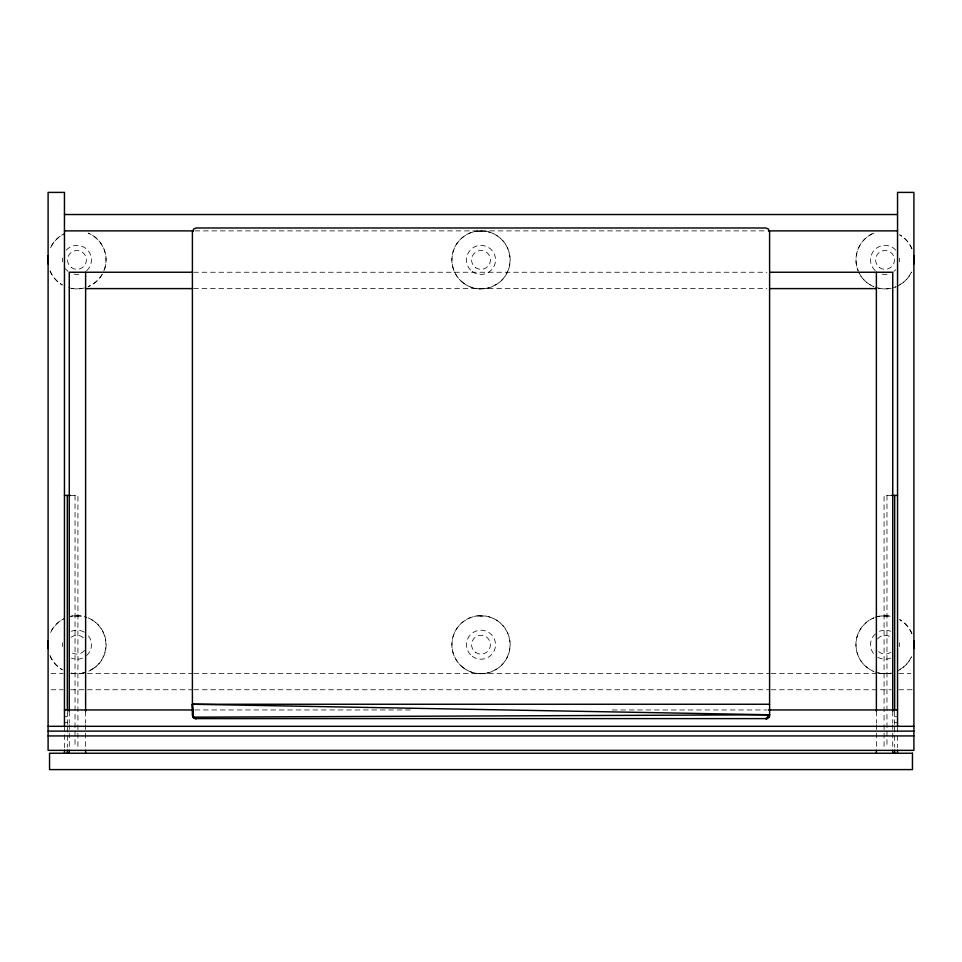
<?xml version="1.0" encoding="UTF-8"?>
<svg xmlns="http://www.w3.org/2000/svg" width="962" height="962" viewBox="0 0 962 962"><rect width="100%" height="100%" fill="white"/><g stroke="black" fill="none" stroke-linecap="round" stroke-linejoin="round"><path stroke-width="0.72" stroke-dasharray="4.81 3.61" d="M899.819 284.56L902.765 282.864A28.944 28.944 0 0 0 911.483 272.15M899.819 669.36L902.765 667.664A28.944 28.944 0 0 0 911.483 656.95M195.045 230.88L766.954 230.88M193.651 272.246L766.846 272.246M193.651 288.6L766.846 288.6M70.442 495.43L77.922 495.43L77.922 723.268M891.558 495.43L884.078 495.43L884.078 723.268M51.106 673.4L63.131 673.4M70.647 673.4L192.4 673.4M193.903 673.4L769.6 673.4M771.103 673.4L891.353 673.4M898.869 673.4L910.894 673.4M51.106 689.754L63.131 689.754M70.647 689.754L192.4 689.754M193.903 689.754L769.6 689.754M771.103 689.754L891.353 689.754M898.869 689.754L913.9 689.754M195.045 709.956L411.195 709.956M612.349 709.956L766.954 709.956M64.454 716.69L67.34 716.69M894.66 716.69L897.546 716.69M64.454 722.462L67.34 722.462M894.66 722.462L897.546 722.462M482.696 231.205L477.2 231.205L484.8 231.205A28.944 28.944 0 0 1 498.773 282.936L492.135 286.64A29.028 29.028 0 0 1 452.837 267.388A29.028 29.028 0 0 1 477.176 231.06M886.736 616.005L881.24 616.005L888.84 616.005A28.944 28.944 0 0 1 891.329 616.462A29.028 29.028 0 0 0 875.059 617.448M482.696 616.005L477.2 616.005L484.8 616.005A28.944 28.944 0 0 1 498.773 667.736L492.135 671.44A29.028 29.028 0 0 1 452.837 652.188A29.028 29.028 0 0 1 477.176 615.86M78.656 616.005L73.16 616.005L80.76 616.005A28.944 28.944 0 0 1 86.917 617.52A29.028 29.028 0 0 0 70.647 616.365M897.546 727.26L897.546 747.534M894.66 711.279L894.66 726.262M894.66 727.26L894.66 747.246M892.736 711.158L892.736 723.183M892.736 724.687L892.736 747.233M886.964 495.43L886.964 747.246M884.078 724.771L884.078 747.246M876.382 711.158L876.382 723.183M876.382 724.687L876.382 747.233M85.618 711.158L85.618 723.183M85.618 724.687L85.618 747.233M77.922 724.771L77.922 747.246M75.036 495.43L75.036 747.246M69.264 711.158L69.264 723.183M69.264 724.687L69.264 747.233M67.34 711.279L67.34 726.262M67.34 727.26L67.34 747.246M64.454 726.31L64.454 747.534M66.234 250.132A14.514 14.514 0 0 1 87.626 250.072A14.514 14.514 0 0 1 85.822 271.392M78.86 274.29A14.514 14.514 0 0 1 71.38 273.304M68.098 271.392A14.514 14.514 0 0 1 65.416 268.711M62.566 261.784A14.514 14.514 0 0 1 62.566 258.02M102.128 274.35A29.028 29.028 0 0 1 88.119 286.7L94.685 282.864A28.944 28.944 0 0 0 102.225 274.41M84.512 287.927A29.028 29.028 0 0 1 68.182 287.566A29.028 29.028 0 0 0 84.488 287.842M50.625 247.703A29.028 29.028 0 0 1 64.646 233.622A29.028 29.028 0 0 0 50.493 247.643M895.766 269.673A14.514 14.514 0 0 1 893.902 271.392M886.94 274.29A14.514 14.514 0 0 1 879.46 273.304M875.204 270.575A14.514 14.514 0 0 1 875.264 249.182A14.514 14.514 0 0 1 896.584 251.106M899.434 258.02A14.514 14.514 0 0 1 899.434 261.784M911.375 272.102A29.028 29.028 0 0 1 897.354 286.183M892.592 287.927A29.028 29.028 0 0 0 896.199 286.7A29.028 29.028 0 0 1 892.568 287.842M891.353 288.239A29.028 29.028 0 0 1 875.059 287.157A29.028 29.028 0 0 0 891.329 288.155M858.705 272.102A29.028 29.028 0 0 0 873.881 286.7A29.028 29.028 0 0 1 858.609 272.15M873.881 233.105A29.028 29.028 0 0 0 858.2 270.959A29.028 29.028 0 0 1 873.845 233.02M911.88 248.845A29.028 29.028 0 0 0 899.614 234.8A28.944 28.944 0 0 1 911.94 248.821M890.8 652.176A9.44 9.44 0 0 1 877.536 650.42M877.536 638.984A9.44 9.44 0 0 1 890.8 637.241M890.62 658.104A14.514 14.514 0 0 1 876.178 656.192M873.496 653.511A14.514 14.514 0 0 1 876.178 633.212M879.46 631.3A14.514 14.514 0 0 1 890.62 631.3M899.434 642.82A14.514 14.514 0 0 1 899.434 646.584M911.375 656.902A29.028 29.028 0 0 1 897.354 670.983M891.353 673.039A29.028 29.028 0 0 1 875.059 671.957A29.028 29.028 0 0 0 891.329 672.955M873.881 617.905A29.028 29.028 0 0 0 873.881 671.5A29.028 29.028 0 0 1 873.845 617.82M911.88 633.645A29.028 29.028 0 0 0 899.614 619.6A28.944 28.944 0 0 1 911.94 633.621M875.023 617.351A29.028 29.028 0 0 1 881.216 615.86M84.464 650.42A9.44 9.44 0 0 1 71.2 652.176M71.2 637.241A9.44 9.44 0 0 1 84.464 638.984M88.504 635.906A14.514 14.514 0 0 1 85.822 656.192M82.54 658.104A14.514 14.514 0 0 1 71.38 658.104M62.566 646.584A14.514 14.514 0 0 1 62.566 642.82M71.38 631.3A14.514 14.514 0 0 1 85.822 633.212M84.512 672.727A29.028 29.028 0 0 1 70.647 673.039M50.625 632.503A29.028 29.028 0 0 1 64.646 618.422A29.028 29.028 0 0 0 50.493 632.443M84.488 672.642A29.028 29.028 0 0 1 70.659 673.015M70.635 616.293A29.028 29.028 0 0 1 73.136 615.86M94.685 667.664L88.095 671.44A29.028 29.028 0 0 0 88.119 617.905A28.944 28.944 0 0 1 94.733 667.736M475.264 267.388A9.44 9.44 0 0 0 490.355 261.123A9.44 9.44 0 0 0 477.38 251.19A9.44 9.44 0 0 0 475.264 267.388M472.174 271.428A14.514 14.514 0 0 0 495.394 261.784A14.514 14.514 0 0 0 475.432 246.5A14.514 14.514 0 0 0 472.174 271.428M463.347 282.948A29.028 29.028 0 0 0 509.776 263.672A29.028 29.028 0 0 0 469.877 233.093A29.028 29.028 0 0 0 463.347 282.948M475.264 652.188A9.44 9.44 0 0 0 490.355 645.923A9.44 9.44 0 0 0 477.38 635.99A9.44 9.44 0 0 0 475.264 652.188M472.174 656.228A14.514 14.514 0 0 0 495.394 646.584A14.514 14.514 0 0 0 475.432 631.3A14.514 14.514 0 0 0 472.174 656.228M463.347 667.748A29.028 29.028 0 0 0 509.776 648.472A29.028 29.028 0 0 0 469.877 617.893A29.028 29.028 0 0 0 463.347 667.748M71.224 267.388A9.44 9.44 0 0 0 86.315 261.123A9.44 9.44 0 0 0 73.34 251.19A9.44 9.44 0 0 0 71.224 267.388M103.8 270.959A29.028 29.028 0 0 0 88.119 233.105A28.944 28.944 0 0 1 103.908 270.995M50.12 270.959A29.028 29.028 0 0 0 62.386 285.005A29.028 29.028 0 0 1 50.024 270.995M879.304 267.388A9.44 9.44 0 0 0 894.395 261.123A9.44 9.44 0 0 0 881.42 251.19A9.44 9.44 0 0 0 879.304 267.388M50.12 655.759A29.028 29.028 0 0 0 62.386 669.805A29.028 29.028 0 0 1 50.024 655.795"/><path stroke-width="1.44" d="M765.752 718.602C776.815 710.317 759.655 726.274 769.6 714.79L769.6 231.842L768.157 228.836L765.752 227.994L196.248 227.994L193.843 228.836L192.4 231.842L192.4 714.79L193.843 717.772L196.248 718.614L765.752 718.614L768.758 717.171L769.6 714.766L192.4 704.256L192.797 716.462M766.63 718.506L768.758 717.171L769.6 714.79L193.242 717.171C198.689 719.853 193.037 719.155 192.4 714.766M64.454 214.526L897.546 214.526M64.454 230.88L193.542 230.88M768.458 230.88L897.546 230.88M192.16 272.246L69.264 272.246L69.264 711.158M769.841 272.246L892.736 272.246L892.736 711.158M85.618 288.6L192.16 288.6M769.841 288.6L876.382 288.6M64.454 495.43L70.442 495.43M891.558 495.43L897.546 495.43M769.6 704.256L192.4 704.256L193.242 717.171L196.248 718.614L193.242 717.171M64.454 709.956L193.542 709.956M768.458 709.956L897.546 709.956M48.1 726.31L913.9 726.31M48.1 731.12L913.9 731.12M48.1 735.93L913.9 735.93M897.546 726.31L897.546 192.4L913.9 192.4L913.9 750.36L48.1 750.36L48.1 192.4L64.454 192.4L64.454 726.31M897.546 750.252L897.546 753.246M894.66 495.43L894.66 709.776M894.66 750.252L894.66 753.246M892.736 750.24L892.736 753.246M876.382 272.246L876.382 711.158M876.382 750.24L876.382 753.246M85.618 272.246L85.618 711.158M85.618 750.24L85.618 753.246M69.264 750.24L69.264 753.246M67.34 495.43L67.34 709.776M67.34 750.252L67.34 753.246M64.454 750.252L64.454 753.246M48.184 263.672A29.028 29.028 0 0 1 48.184 256.132M48.052 263.684A29.028 29.028 0 0 1 48.04 256.12M913.816 256.132A29.028 29.028 0 0 1 913.816 263.672M913.912 256.12A28.944 28.944 0 0 1 913.936 263.684M913.816 640.933A29.028 29.028 0 0 1 913.816 648.472M913.912 640.92A28.944 28.944 0 0 1 913.936 648.484M48.184 648.472A29.028 29.028 0 0 1 48.184 640.933M48.052 648.484A29.028 29.028 0 0 1 48.04 640.92M912.457 753.246L49.543 753.246L49.543 769.6L912.457 769.6L912.457 753.246"/></g></svg>
